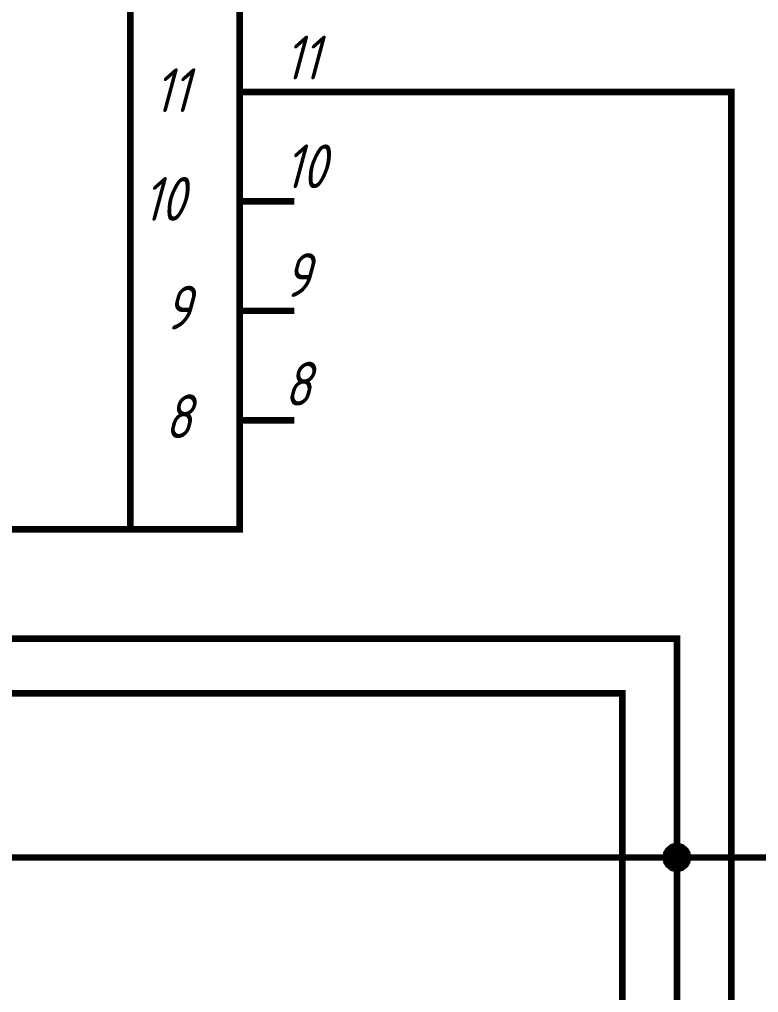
# Model space of a CAD drawing. Extents: x 196 to 1101, y 70 to 664.
# Drawn here: x 706.88 to 740.69, y 420 to 464.49 of the extents above; entities that cross this region are included whole.
import ezdxf

# ---------------------------------------------------------------- set-up
doc = ezdxf.new("R2010")
doc.units = 0
doc.header["$MEASUREMENT"] = 0
doc.layers.add('Sheet', color=255, linetype='CONTINUOUS')
doc.styles.add('GOST type A0', font='', dxfattribs={"oblique": 15, "height": 3.5})
doc.styles.get('GOST type A0').set_extended_font_data('GOST type A')

msp = doc.modelspace()

# ---------------------------------------------------------------- linework, layer by layer
at = {"layer": 'Sheet', "const_width": 0.3}
msp.add_lwpolyline([(699.454, 476.18), (716.954, 476.18), (716.954, 441.183), (699.454, 441.183), (699.454, 476.18)], close=True, dxfattribs=at)
for points in [[(711.954, 476.18), (711.954, 441.183)], [(696.954, 461.175), (691.97, 461.175), (691.97, 433.681), (734.454, 433.681), (734.454, 371.174), (764.439, 371.174)], [(716.954, 461.175), (719.454, 461.175)], [(719.454, 461.175), (739.439, 461.175), (739.439, 396.183), (719.454, 396.183)], [(716.954, 456.173), (719.454, 456.173)], [(656.969, 451.171), (686.97, 451.171), (686.97, 426.178), (736.955, 426.178), (741.939, 426.178), (741.939, 391.181), (789.424, 391.181)], [(716.954, 451.171), (719.454, 451.171)], [(696.954, 446.169), (696.954, 436.181), (736.955, 436.181), (736.955, 426.178), (736.955, 386.179), (764.641, 386.179)], [(716.954, 446.169), (719.454, 446.169)], [(736.442, 426.178), (736.442, 426.209), (736.442, 426.224), (736.442, 426.256), (736.458, 426.287), (736.458, 426.302), (736.458, 426.333), (736.473, 426.349), (736.473, 426.38), (736.489, 426.395), (736.504, 426.426), (736.52, 426.442), (736.52, 426.457), (736.535, 426.489), (736.551, 426.504), (736.566, 426.52), (736.582, 426.535), (736.613, 426.551), (736.628, 426.566), (736.644, 426.582), (736.659, 426.597), (736.691, 426.613), (736.706, 426.628), (736.722, 426.644), (736.753, 426.644), (736.768, 426.659), (736.799, 426.659), (736.815, 426.675), (736.846, 426.675), (736.877, 426.69), (736.892, 426.69), (736.923, 426.69), (736.955, 426.69)], [(736.442, 426.178), (736.442, 426.209), (736.442, 426.224), (736.442, 426.256), (736.458, 426.287), (736.458, 426.302), (736.458, 426.333), (736.473, 426.349), (736.473, 426.38), (736.489, 426.395), (736.504, 426.426), (736.52, 426.442), (736.52, 426.457), (736.535, 426.489), (736.551, 426.504), (736.566, 426.52), (736.582, 426.535), (736.613, 426.551), (736.628, 426.566), (736.644, 426.582), (736.659, 426.597), (736.691, 426.613), (736.706, 426.628), (736.722, 426.644), (736.753, 426.644), (736.768, 426.659), (736.799, 426.659), (736.815, 426.675), (736.846, 426.675), (736.877, 426.69), (736.892, 426.69), (736.923, 426.69), (736.955, 426.69)], [(736.442, 426.178), (736.442, 426.209), (736.442, 426.224), (736.442, 426.256), (736.458, 426.287), (736.458, 426.302), (736.458, 426.333), (736.473, 426.349), (736.473, 426.38), (736.489, 426.395), (736.504, 426.426), (736.52, 426.442), (736.52, 426.457), (736.535, 426.489), (736.551, 426.504), (736.566, 426.52), (736.582, 426.535), (736.613, 426.551), (736.628, 426.566), (736.644, 426.582), (736.659, 426.597), (736.691, 426.613), (736.706, 426.628), (736.722, 426.644), (736.753, 426.644), (736.768, 426.659), (736.799, 426.659), (736.815, 426.675), (736.846, 426.675), (736.877, 426.69), (736.892, 426.69), (736.923, 426.69), (736.955, 426.69)], [(736.442, 426.178), (736.442, 426.209), (736.442, 426.224), (736.442, 426.256), (736.458, 426.287), (736.458, 426.302), (736.458, 426.333), (736.473, 426.349), (736.473, 426.38), (736.489, 426.395), (736.504, 426.426), (736.52, 426.442), (736.52, 426.457), (736.535, 426.489), (736.551, 426.504), (736.566, 426.52), (736.582, 426.535), (736.613, 426.551), (736.628, 426.566), (736.644, 426.582), (736.659, 426.597), (736.691, 426.613), (736.706, 426.628), (736.722, 426.644), (736.753, 426.644), (736.768, 426.659), (736.799, 426.659), (736.815, 426.675), (736.846, 426.675), (736.877, 426.69), (736.892, 426.69), (736.923, 426.69), (736.955, 426.69)], [(736.442, 426.178), (736.442, 426.209), (736.442, 426.224), (736.442, 426.256), (736.458, 426.287), (736.458, 426.302), (736.458, 426.333), (736.473, 426.349), (736.473, 426.38), (736.489, 426.395), (736.504, 426.426), (736.52, 426.442), (736.52, 426.457), (736.535, 426.489), (736.551, 426.504), (736.566, 426.52), (736.582, 426.535), (736.613, 426.551), (736.628, 426.566), (736.644, 426.582), (736.659, 426.597), (736.691, 426.613), (736.706, 426.628), (736.722, 426.644), (736.753, 426.644), (736.768, 426.659), (736.799, 426.659), (736.815, 426.675), (736.846, 426.675), (736.877, 426.69), (736.892, 426.69), (736.923, 426.69), (736.955, 426.69)], [(736.442, 426.178), (736.442, 426.209), (736.442, 426.224), (736.442, 426.256), (736.458, 426.287), (736.458, 426.302), (736.458, 426.333), (736.473, 426.349), (736.473, 426.38), (736.489, 426.395), (736.504, 426.426), (736.52, 426.442), (736.52, 426.457), (736.535, 426.489), (736.551, 426.504), (736.566, 426.52), (736.582, 426.535), (736.613, 426.551), (736.628, 426.566), (736.644, 426.582), (736.659, 426.597), (736.691, 426.613), (736.706, 426.628), (736.722, 426.644), (736.753, 426.644), (736.768, 426.659), (736.799, 426.659), (736.815, 426.675), (736.846, 426.675), (736.877, 426.69), (736.892, 426.69), (736.923, 426.69), (736.955, 426.69)], [(736.442, 426.178), (736.442, 426.209), (736.442, 426.224), (736.442, 426.256), (736.458, 426.287), (736.458, 426.302), (736.458, 426.333), (736.473, 426.349), (736.473, 426.38), (736.489, 426.395), (736.504, 426.426), (736.52, 426.442), (736.52, 426.457), (736.535, 426.489), (736.551, 426.504), (736.566, 426.52), (736.582, 426.535), (736.613, 426.551), (736.628, 426.566), (736.644, 426.582), (736.659, 426.597), (736.691, 426.613), (736.706, 426.628), (736.722, 426.644), (736.753, 426.644), (736.768, 426.659), (736.799, 426.659), (736.815, 426.675), (736.846, 426.675), (736.877, 426.69), (736.892, 426.69), (736.923, 426.69), (736.955, 426.69)], [(736.442, 426.178), (736.442, 426.209), (736.442, 426.224), (736.442, 426.256), (736.458, 426.287), (736.458, 426.302), (736.458, 426.333), (736.473, 426.349), (736.473, 426.38), (736.489, 426.395), (736.504, 426.426), (736.52, 426.442), (736.52, 426.457), (736.535, 426.489), (736.551, 426.504), (736.566, 426.52), (736.582, 426.535), (736.613, 426.551), (736.628, 426.566), (736.644, 426.582), (736.659, 426.597), (736.691, 426.613), (736.706, 426.628), (736.722, 426.644), (736.753, 426.644), (736.768, 426.659), (736.799, 426.659), (736.815, 426.675), (736.846, 426.675), (736.877, 426.69), (736.892, 426.69), (736.923, 426.69), (736.955, 426.69)], [(736.955, 426.69), (736.955, 426.69)], [(736.955, 426.69), (736.986, 426.69), (737.001, 426.69), (737.032, 426.69), (737.063, 426.675), (737.079, 426.675), (737.11, 426.659), (737.125, 426.659), (737.156, 426.644), (737.172, 426.644), (737.187, 426.628), (737.218, 426.613), (737.234, 426.597), (737.25, 426.582), (737.265, 426.566), (737.296, 426.551), (737.312, 426.535), (737.327, 426.52), (737.343, 426.504), (737.358, 426.489), (737.374, 426.457), (737.374, 426.442), (737.389, 426.426), (737.405, 426.395), (737.42, 426.38), (737.42, 426.349), (737.436, 426.333), (737.436, 426.302), (737.436, 426.287), (737.451, 426.256), (737.451, 426.224), (737.451, 426.209), (737.451, 426.178)], [(736.955, 426.69), (736.955, 426.69)], [(736.955, 426.69), (736.986, 426.69), (737.001, 426.69), (737.032, 426.69), (737.063, 426.675), (737.079, 426.675), (737.11, 426.659), (737.125, 426.659), (737.156, 426.644), (737.172, 426.644), (737.187, 426.628), (737.218, 426.613), (737.234, 426.597), (737.25, 426.582), (737.265, 426.566), (737.296, 426.551), (737.312, 426.535), (737.327, 426.52), (737.343, 426.504), (737.358, 426.489), (737.374, 426.457), (737.374, 426.442), (737.389, 426.426), (737.405, 426.395), (737.42, 426.38), (737.42, 426.349), (737.436, 426.333), (737.436, 426.302), (737.436, 426.287), (737.451, 426.256), (737.451, 426.224), (737.451, 426.209), (737.451, 426.178)], [(736.955, 426.69), (736.955, 426.69)], [(736.955, 426.69), (736.986, 426.69), (737.001, 426.69), (737.032, 426.69), (737.063, 426.675), (737.079, 426.675), (737.11, 426.659), (737.125, 426.659), (737.156, 426.644), (737.172, 426.644), (737.187, 426.628), (737.218, 426.613), (737.234, 426.597), (737.25, 426.582), (737.265, 426.566), (737.296, 426.551), (737.312, 426.535), (737.327, 426.52), (737.343, 426.504), (737.358, 426.489), (737.374, 426.457), (737.374, 426.442), (737.389, 426.426), (737.405, 426.395), (737.42, 426.38), (737.42, 426.349), (737.436, 426.333), (737.436, 426.302), (737.436, 426.287), (737.451, 426.256), (737.451, 426.224), (737.451, 426.209), (737.451, 426.178)], [(736.955, 426.69), (736.955, 426.69)], [(736.955, 426.69), (736.986, 426.69), (737.001, 426.69), (737.032, 426.69), (737.063, 426.675), (737.079, 426.675), (737.11, 426.659), (737.125, 426.659), (737.156, 426.644), (737.172, 426.644), (737.187, 426.628), (737.218, 426.613), (737.234, 426.597), (737.25, 426.582), (737.265, 426.566), (737.296, 426.551), (737.312, 426.535), (737.327, 426.52), (737.343, 426.504), (737.358, 426.489), (737.374, 426.457), (737.374, 426.442), (737.389, 426.426), (737.405, 426.395), (737.42, 426.38), (737.42, 426.349), (737.436, 426.333), (737.436, 426.302), (737.436, 426.287), (737.451, 426.256), (737.451, 426.224), (737.451, 426.209), (737.451, 426.178)], [(736.955, 426.69), (736.955, 426.69)], [(736.955, 426.69), (736.986, 426.69), (737.001, 426.69), (737.032, 426.69), (737.063, 426.675), (737.079, 426.675), (737.11, 426.659), (737.125, 426.659), (737.156, 426.644), (737.172, 426.644), (737.187, 426.628), (737.218, 426.613), (737.234, 426.597), (737.25, 426.582), (737.265, 426.566), (737.296, 426.551), (737.312, 426.535), (737.327, 426.52), (737.343, 426.504), (737.358, 426.489), (737.374, 426.457), (737.374, 426.442), (737.389, 426.426), (737.405, 426.395), (737.42, 426.38), (737.42, 426.349), (737.436, 426.333), (737.436, 426.302), (737.436, 426.287), (737.451, 426.256), (737.451, 426.224), (737.451, 426.209), (737.451, 426.178)], [(736.955, 426.69), (736.955, 426.69)], [(736.955, 426.69), (736.986, 426.69), (737.001, 426.69), (737.032, 426.69), (737.063, 426.675), (737.079, 426.675), (737.11, 426.659), (737.125, 426.659), (737.156, 426.644), (737.172, 426.644), (737.187, 426.628), (737.218, 426.613), (737.234, 426.597), (737.25, 426.582), (737.265, 426.566), (737.296, 426.551), (737.312, 426.535), (737.327, 426.52), (737.343, 426.504), (737.358, 426.489), (737.374, 426.457), (737.374, 426.442), (737.389, 426.426), (737.405, 426.395), (737.42, 426.38), (737.42, 426.349), (737.436, 426.333), (737.436, 426.302), (737.436, 426.287), (737.451, 426.256), (737.451, 426.224), (737.451, 426.209), (737.451, 426.178)], [(736.955, 426.69), (736.955, 426.69)], [(736.955, 426.69), (736.986, 426.69), (737.001, 426.69), (737.032, 426.69), (737.063, 426.675), (737.079, 426.675), (737.11, 426.659), (737.125, 426.659), (737.156, 426.644), (737.172, 426.644), (737.187, 426.628), (737.218, 426.613), (737.234, 426.597), (737.25, 426.582), (737.265, 426.566), (737.296, 426.551), (737.312, 426.535), (737.327, 426.52), (737.343, 426.504), (737.358, 426.489), (737.374, 426.457), (737.374, 426.442), (737.389, 426.426), (737.405, 426.395), (737.42, 426.38), (737.42, 426.349), (737.436, 426.333), (737.436, 426.302), (737.436, 426.287), (737.451, 426.256), (737.451, 426.224), (737.451, 426.209), (737.451, 426.178)], [(736.955, 426.69), (736.955, 426.69)], [(736.955, 426.69), (736.986, 426.69), (737.001, 426.69), (737.032, 426.69), (737.063, 426.675), (737.079, 426.675), (737.11, 426.659), (737.125, 426.659), (737.156, 426.644), (737.172, 426.644), (737.187, 426.628), (737.218, 426.613), (737.234, 426.597), (737.25, 426.582), (737.265, 426.566), (737.296, 426.551), (737.312, 426.535), (737.327, 426.52), (737.343, 426.504), (737.358, 426.489), (737.374, 426.457), (737.374, 426.442), (737.389, 426.426), (737.405, 426.395), (737.42, 426.38), (737.42, 426.349), (737.436, 426.333), (737.436, 426.302), (737.436, 426.287), (737.451, 426.256), (737.451, 426.224), (737.451, 426.209), (737.451, 426.178)], [(736.955, 425.665), (736.923, 425.665), (736.892, 425.665), (736.877, 425.665), (736.846, 425.681), (736.815, 425.681), (736.799, 425.696), (736.768, 425.696), (736.753, 425.712), (736.722, 425.712), (736.706, 425.727), (736.691, 425.743), (736.659, 425.758), (736.644, 425.774), (736.628, 425.79), (736.613, 425.805), (736.582, 425.821), (736.566, 425.836), (736.551, 425.852), (736.535, 425.867), (736.52, 425.898), (736.52, 425.914), (736.504, 425.929), (736.489, 425.96), (736.473, 425.976), (736.473, 426.007), (736.458, 426.023), (736.458, 426.054), (736.458, 426.069), (736.442, 426.1), (736.442, 426.131), (736.442, 426.147), (736.442, 426.178)], [(736.442, 426.178), (736.442, 426.178)], [(736.955, 425.665), (736.923, 425.665), (736.892, 425.665), (736.877, 425.665), (736.846, 425.681), (736.815, 425.681), (736.799, 425.696), (736.768, 425.696), (736.753, 425.712), (736.722, 425.712), (736.706, 425.727), (736.691, 425.743), (736.659, 425.758), (736.644, 425.774), (736.628, 425.79), (736.613, 425.805), (736.582, 425.821), (736.566, 425.836), (736.551, 425.852), (736.535, 425.867), (736.52, 425.898), (736.52, 425.914), (736.504, 425.929), (736.489, 425.96), (736.473, 425.976), (736.473, 426.007), (736.458, 426.023), (736.458, 426.054), (736.458, 426.069), (736.442, 426.1), (736.442, 426.131), (736.442, 426.147), (736.442, 426.178)], [(736.442, 426.178), (736.442, 426.178)], [(736.955, 425.665), (736.923, 425.665), (736.892, 425.665), (736.877, 425.665), (736.846, 425.681), (736.815, 425.681), (736.799, 425.696), (736.768, 425.696), (736.753, 425.712), (736.722, 425.712), (736.706, 425.727), (736.691, 425.743), (736.659, 425.758), (736.644, 425.774), (736.628, 425.79), (736.613, 425.805), (736.582, 425.821), (736.566, 425.836), (736.551, 425.852), (736.535, 425.867), (736.52, 425.898), (736.52, 425.914), (736.504, 425.929), (736.489, 425.96), (736.473, 425.976), (736.473, 426.007), (736.458, 426.023), (736.458, 426.054), (736.458, 426.069), (736.442, 426.1), (736.442, 426.131), (736.442, 426.147), (736.442, 426.178)], [(736.442, 426.178), (736.442, 426.178)], [(736.955, 425.665), (736.923, 425.665), (736.892, 425.665), (736.877, 425.665), (736.846, 425.681), (736.815, 425.681), (736.799, 425.696), (736.768, 425.696), (736.753, 425.712), (736.722, 425.712), (736.706, 425.727), (736.691, 425.743), (736.659, 425.758), (736.644, 425.774), (736.628, 425.79), (736.613, 425.805), (736.582, 425.821), (736.566, 425.836), (736.551, 425.852), (736.535, 425.867), (736.52, 425.898), (736.52, 425.914), (736.504, 425.929), (736.489, 425.96), (736.473, 425.976), (736.473, 426.007), (736.458, 426.023), (736.458, 426.054), (736.458, 426.069), (736.442, 426.1), (736.442, 426.131), (736.442, 426.147), (736.442, 426.178)], [(736.442, 426.178), (736.442, 426.178)], [(736.955, 425.665), (736.923, 425.665), (736.892, 425.665), (736.877, 425.665), (736.846, 425.681), (736.815, 425.681), (736.799, 425.696), (736.768, 425.696), (736.753, 425.712), (736.722, 425.712), (736.706, 425.727), (736.691, 425.743), (736.659, 425.758), (736.644, 425.774), (736.628, 425.79), (736.613, 425.805), (736.582, 425.821), (736.566, 425.836), (736.551, 425.852), (736.535, 425.867), (736.52, 425.898), (736.52, 425.914), (736.504, 425.929), (736.489, 425.96), (736.473, 425.976), (736.473, 426.007), (736.458, 426.023), (736.458, 426.054), (736.458, 426.069), (736.442, 426.1), (736.442, 426.131), (736.442, 426.147), (736.442, 426.178)], [(736.442, 426.178), (736.442, 426.178)], [(736.955, 425.665), (736.923, 425.665), (736.892, 425.665), (736.877, 425.665), (736.846, 425.681), (736.815, 425.681), (736.799, 425.696), (736.768, 425.696), (736.753, 425.712), (736.722, 425.712), (736.706, 425.727), (736.691, 425.743), (736.659, 425.758), (736.644, 425.774), (736.628, 425.79), (736.613, 425.805), (736.582, 425.821), (736.566, 425.836), (736.551, 425.852), (736.535, 425.867), (736.52, 425.898), (736.52, 425.914), (736.504, 425.929), (736.489, 425.96), (736.473, 425.976), (736.473, 426.007), (736.458, 426.023), (736.458, 426.054), (736.458, 426.069), (736.442, 426.1), (736.442, 426.131), (736.442, 426.147), (736.442, 426.178)], [(736.442, 426.178), (736.442, 426.178)], [(736.955, 425.665), (736.923, 425.665), (736.892, 425.665), (736.877, 425.665), (736.846, 425.681), (736.815, 425.681), (736.799, 425.696), (736.768, 425.696), (736.753, 425.712), (736.722, 425.712), (736.706, 425.727), (736.691, 425.743), (736.659, 425.758), (736.644, 425.774), (736.628, 425.79), (736.613, 425.805), (736.582, 425.821), (736.566, 425.836), (736.551, 425.852), (736.535, 425.867), (736.52, 425.898), (736.52, 425.914), (736.504, 425.929), (736.489, 425.96), (736.473, 425.976), (736.473, 426.007), (736.458, 426.023), (736.458, 426.054), (736.458, 426.069), (736.442, 426.1), (736.442, 426.131), (736.442, 426.147), (736.442, 426.178)], [(736.442, 426.178), (736.442, 426.178)], [(736.955, 425.665), (736.923, 425.665), (736.892, 425.665), (736.877, 425.665), (736.846, 425.681), (736.815, 425.681), (736.799, 425.696), (736.768, 425.696), (736.753, 425.712), (736.722, 425.712), (736.706, 425.727), (736.691, 425.743), (736.659, 425.758), (736.644, 425.774), (736.628, 425.79), (736.613, 425.805), (736.582, 425.821), (736.566, 425.836), (736.551, 425.852), (736.535, 425.867), (736.52, 425.898), (736.52, 425.914), (736.504, 425.929), (736.489, 425.96), (736.473, 425.976), (736.473, 426.007), (736.458, 426.023), (736.458, 426.054), (736.458, 426.069), (736.442, 426.1), (736.442, 426.131), (736.442, 426.147), (736.442, 426.178)], [(736.442, 426.178), (736.442, 426.178)], [(737.451, 426.178), (737.451, 426.147), (737.451, 426.131), (737.451, 426.1), (737.436, 426.069), (737.436, 426.054), (737.436, 426.023), (737.42, 426.007), (737.42, 425.976), (737.405, 425.96), (737.389, 425.929), (737.374, 425.914), (737.374, 425.898), (737.358, 425.867), (737.343, 425.852), (737.327, 425.836), (737.312, 425.821), (737.296, 425.805), (737.265, 425.79), (737.25, 425.774), (737.234, 425.758), (737.218, 425.743), (737.187, 425.727), (737.172, 425.712), (737.156, 425.712), (737.125, 425.696), (737.11, 425.696), (737.079, 425.681), (737.063, 425.681), (737.032, 425.665), (737.001, 425.665), (736.986, 425.665), (736.955, 425.665)], [(737.451, 426.178), (737.451, 426.147), (737.451, 426.131), (737.451, 426.1), (737.436, 426.069), (737.436, 426.054), (737.436, 426.023), (737.42, 426.007), (737.42, 425.976), (737.405, 425.96), (737.389, 425.929), (737.374, 425.914), (737.374, 425.898), (737.358, 425.867), (737.343, 425.852), (737.327, 425.836), (737.312, 425.821), (737.296, 425.805), (737.265, 425.79), (737.25, 425.774), (737.234, 425.758), (737.218, 425.743), (737.187, 425.727), (737.172, 425.712), (737.156, 425.712), (737.125, 425.696), (737.11, 425.696), (737.079, 425.681), (737.063, 425.681), (737.032, 425.665), (737.001, 425.665), (736.986, 425.665), (736.955, 425.665)], [(737.451, 426.178), (737.451, 426.147), (737.451, 426.131), (737.451, 426.1), (737.436, 426.069), (737.436, 426.054), (737.436, 426.023), (737.42, 426.007), (737.42, 425.976), (737.405, 425.96), (737.389, 425.929), (737.374, 425.914), (737.374, 425.898), (737.358, 425.867), (737.343, 425.852), (737.327, 425.836), (737.312, 425.821), (737.296, 425.805), (737.265, 425.79), (737.25, 425.774), (737.234, 425.758), (737.218, 425.743), (737.187, 425.727), (737.172, 425.712), (737.156, 425.712), (737.125, 425.696), (737.11, 425.696), (737.079, 425.681), (737.063, 425.681), (737.032, 425.665), (737.001, 425.665), (736.986, 425.665), (736.955, 425.665)], [(737.451, 426.178), (737.451, 426.147), (737.451, 426.131), (737.451, 426.1), (737.436, 426.069), (737.436, 426.054), (737.436, 426.023), (737.42, 426.007), (737.42, 425.976), (737.405, 425.96), (737.389, 425.929), (737.374, 425.914), (737.374, 425.898), (737.358, 425.867), (737.343, 425.852), (737.327, 425.836), (737.312, 425.821), (737.296, 425.805), (737.265, 425.79), (737.25, 425.774), (737.234, 425.758), (737.218, 425.743), (737.187, 425.727), (737.172, 425.712), (737.156, 425.712), (737.125, 425.696), (737.11, 425.696), (737.079, 425.681), (737.063, 425.681), (737.032, 425.665), (737.001, 425.665), (736.986, 425.665), (736.955, 425.665)], [(737.451, 426.178), (737.451, 426.147), (737.451, 426.131), (737.451, 426.1), (737.436, 426.069), (737.436, 426.054), (737.436, 426.023), (737.42, 426.007), (737.42, 425.976), (737.405, 425.96), (737.389, 425.929), (737.374, 425.914), (737.374, 425.898), (737.358, 425.867), (737.343, 425.852), (737.327, 425.836), (737.312, 425.821), (737.296, 425.805), (737.265, 425.79), (737.25, 425.774), (737.234, 425.758), (737.218, 425.743), (737.187, 425.727), (737.172, 425.712), (737.156, 425.712), (737.125, 425.696), (737.11, 425.696), (737.079, 425.681), (737.063, 425.681), (737.032, 425.665), (737.001, 425.665), (736.986, 425.665), (736.955, 425.665)], [(737.451, 426.178), (737.451, 426.147), (737.451, 426.131), (737.451, 426.1), (737.436, 426.069), (737.436, 426.054), (737.436, 426.023), (737.42, 426.007), (737.42, 425.976), (737.405, 425.96), (737.389, 425.929), (737.374, 425.914), (737.374, 425.898), (737.358, 425.867), (737.343, 425.852), (737.327, 425.836), (737.312, 425.821), (737.296, 425.805), (737.265, 425.79), (737.25, 425.774), (737.234, 425.758), (737.218, 425.743), (737.187, 425.727), (737.172, 425.712), (737.156, 425.712), (737.125, 425.696), (737.11, 425.696), (737.079, 425.681), (737.063, 425.681), (737.032, 425.665), (737.001, 425.665), (736.986, 425.665), (736.955, 425.665)], [(737.451, 426.178), (737.451, 426.147), (737.451, 426.131), (737.451, 426.1), (737.436, 426.069), (737.436, 426.054), (737.436, 426.023), (737.42, 426.007), (737.42, 425.976), (737.405, 425.96), (737.389, 425.929), (737.374, 425.914), (737.374, 425.898), (737.358, 425.867), (737.343, 425.852), (737.327, 425.836), (737.312, 425.821), (737.296, 425.805), (737.265, 425.79), (737.25, 425.774), (737.234, 425.758), (737.218, 425.743), (737.187, 425.727), (737.172, 425.712), (737.156, 425.712), (737.125, 425.696), (737.11, 425.696), (737.079, 425.681), (737.063, 425.681), (737.032, 425.665), (737.001, 425.665), (736.986, 425.665), (736.955, 425.665)], [(737.451, 426.178), (737.451, 426.147), (737.451, 426.131), (737.451, 426.1), (737.436, 426.069), (737.436, 426.054), (737.436, 426.023), (737.42, 426.007), (737.42, 425.976), (737.405, 425.96), (737.389, 425.929), (737.374, 425.914), (737.374, 425.898), (737.358, 425.867), (737.343, 425.852), (737.327, 425.836), (737.312, 425.821), (737.296, 425.805), (737.265, 425.79), (737.25, 425.774), (737.234, 425.758), (737.218, 425.743), (737.187, 425.727), (737.172, 425.712), (737.156, 425.712), (737.125, 425.696), (737.11, 425.696), (737.079, 425.681), (737.063, 425.681), (737.032, 425.665), (737.001, 425.665), (736.986, 425.665), (736.955, 425.665)], [(737.451, 426.178), (737.451, 426.178), (737.451, 426.178), (737.451, 426.178), (737.451, 426.178), (737.451, 426.178), (737.451, 426.178), (737.451, 426.178), (737.451, 426.178), (737.451, 426.178), (737.451, 426.178), (737.451, 426.178), (737.451, 426.178), (737.451, 426.178), (737.451, 426.178), (737.451, 426.178), (737.451, 426.178), (737.451, 426.178), (737.451, 426.178), (737.451, 426.178), (737.451, 426.178), (737.451, 426.178), (737.451, 426.178), (737.451, 426.178), (737.451, 426.178), (737.451, 426.178), (737.451, 426.178), (737.451, 426.178), (737.451, 426.178), (737.451, 426.178), (737.451, 426.178), (737.451, 426.178), (737.451, 426.178)], [(737.451, 426.178), (737.451, 426.178)], [(737.451, 426.178), (737.451, 426.178), (737.451, 426.178), (737.451, 426.178), (737.451, 426.178), (737.451, 426.178), (737.451, 426.178), (737.451, 426.178), (737.451, 426.178), (737.451, 426.178), (737.451, 426.178), (737.451, 426.178), (737.451, 426.178), (737.451, 426.178), (737.451, 426.178), (737.451, 426.178), (737.451, 426.178), (737.451, 426.178), (737.451, 426.178), (737.451, 426.178), (737.451, 426.178), (737.451, 426.178), (737.451, 426.178), (737.451, 426.178), (737.451, 426.178), (737.451, 426.178), (737.451, 426.178), (737.451, 426.178), (737.451, 426.178), (737.451, 426.178), (737.451, 426.178), (737.451, 426.178), (737.451, 426.178)], [(737.451, 426.178), (737.451, 426.178)], [(737.451, 426.178), (737.451, 426.178), (737.451, 426.178), (737.451, 426.178), (737.451, 426.178), (737.451, 426.178), (737.451, 426.178), (737.451, 426.178), (737.451, 426.178), (737.451, 426.178), (737.451, 426.178), (737.451, 426.178), (737.451, 426.178), (737.451, 426.178), (737.451, 426.178), (737.451, 426.178), (737.451, 426.178), (737.451, 426.178), (737.451, 426.178), (737.451, 426.178), (737.451, 426.178), (737.451, 426.178), (737.451, 426.178), (737.451, 426.178), (737.451, 426.178), (737.451, 426.178), (737.451, 426.178), (737.451, 426.178), (737.451, 426.178), (737.451, 426.178), (737.451, 426.178), (737.451, 426.178), (737.451, 426.178)], [(737.451, 426.178), (737.451, 426.178)], [(737.451, 426.178), (737.451, 426.178), (737.451, 426.178), (737.451, 426.178), (737.451, 426.178), (737.451, 426.178), (737.451, 426.178), (737.451, 426.178), (737.451, 426.178), (737.451, 426.178), (737.451, 426.178), (737.451, 426.178), (737.451, 426.178), (737.451, 426.178), (737.451, 426.178), (737.451, 426.178), (737.451, 426.178), (737.451, 426.178), (737.451, 426.178), (737.451, 426.178), (737.451, 426.178), (737.451, 426.178), (737.451, 426.178), (737.451, 426.178), (737.451, 426.178), (737.451, 426.178), (737.451, 426.178), (737.451, 426.178), (737.451, 426.178), (737.451, 426.178), (737.451, 426.178), (737.451, 426.178), (737.451, 426.178)], [(737.451, 426.178), (737.451, 426.178)], [(737.451, 426.178), (737.451, 426.178), (737.451, 426.178), (737.451, 426.178), (737.451, 426.178), (737.451, 426.178), (737.451, 426.178), (737.451, 426.178), (737.451, 426.178), (737.451, 426.178), (737.451, 426.178), (737.451, 426.178), (737.451, 426.178), (737.451, 426.178), (737.451, 426.178), (737.451, 426.178), (737.451, 426.178), (737.451, 426.178), (737.451, 426.178), (737.451, 426.178), (737.451, 426.178), (737.451, 426.178), (737.451, 426.178), (737.451, 426.178), (737.451, 426.178), (737.451, 426.178), (737.451, 426.178), (737.451, 426.178), (737.451, 426.178), (737.451, 426.178), (737.451, 426.178), (737.451, 426.178), (737.451, 426.178)], [(737.451, 426.178), (737.451, 426.178)], [(737.451, 426.178), (737.451, 426.178), (737.451, 426.178), (737.451, 426.178), (737.451, 426.178), (737.451, 426.178), (737.451, 426.178), (737.451, 426.178), (737.451, 426.178), (737.451, 426.178), (737.451, 426.178), (737.451, 426.178), (737.451, 426.178), (737.451, 426.178), (737.451, 426.178), (737.451, 426.178), (737.451, 426.178), (737.451, 426.178), (737.451, 426.178), (737.451, 426.178), (737.451, 426.178), (737.451, 426.178), (737.451, 426.178), (737.451, 426.178), (737.451, 426.178), (737.451, 426.178), (737.451, 426.178), (737.451, 426.178), (737.451, 426.178), (737.451, 426.178), (737.451, 426.178), (737.451, 426.178), (737.451, 426.178)], [(737.451, 426.178), (737.451, 426.178)], [(737.451, 426.178), (737.451, 426.178), (737.451, 426.178), (737.451, 426.178), (737.451, 426.178), (737.451, 426.178), (737.451, 426.178), (737.451, 426.178), (737.451, 426.178), (737.451, 426.178), (737.451, 426.178), (737.451, 426.178), (737.451, 426.178), (737.451, 426.178), (737.451, 426.178), (737.451, 426.178), (737.451, 426.178), (737.451, 426.178), (737.451, 426.178), (737.451, 426.178), (737.451, 426.178), (737.451, 426.178), (737.451, 426.178), (737.451, 426.178), (737.451, 426.178), (737.451, 426.178), (737.451, 426.178), (737.451, 426.178), (737.451, 426.178), (737.451, 426.178), (737.451, 426.178), (737.451, 426.178), (737.451, 426.178)], [(737.451, 426.178), (737.451, 426.178)], [(737.451, 426.178), (737.451, 426.178), (737.451, 426.178), (737.451, 426.178), (737.451, 426.178), (737.451, 426.178), (737.451, 426.178), (737.451, 426.178), (737.451, 426.178), (737.451, 426.178), (737.451, 426.178), (737.451, 426.178), (737.451, 426.178), (737.451, 426.178), (737.451, 426.178), (737.451, 426.178), (737.451, 426.178), (737.451, 426.178), (737.451, 426.178), (737.451, 426.178), (737.451, 426.178), (737.451, 426.178), (737.451, 426.178), (737.451, 426.178), (737.451, 426.178), (737.451, 426.178), (737.451, 426.178), (737.451, 426.178), (737.451, 426.178), (737.451, 426.178), (737.451, 426.178), (737.451, 426.178), (737.451, 426.178)], [(737.451, 426.178), (737.451, 426.178)]]:
    msp.add_lwpolyline(points, dxfattribs=at)
at = {"layer": 'Sheet', "const_width": 0.508}
msp.add_lwpolyline([(736.682, 426.183, 1), (737.19, 426.183, 1)], format="xyb", close=True, dxfattribs=at)

# ---------------------------------------------------------------- texts
at = {"layer": 'Sheet', "style": 'GOST type A0', "oblique": 15}
for s, p in [('11', (718.989, 461.75)), ('11', (713.026, 460.258)), ('10', (718.989, 456.779)), ('10', (712.529, 455.288)), ('9', (718.989, 451.808)), ('9', (713.523, 450.317)), ('8', (718.989, 446.837)), ('8', (713.523, 445.346))]:
    msp.add_text(s, height=2, dxfattribs=at).set_placement(p)

doc.saveas('drawing.dxf')
